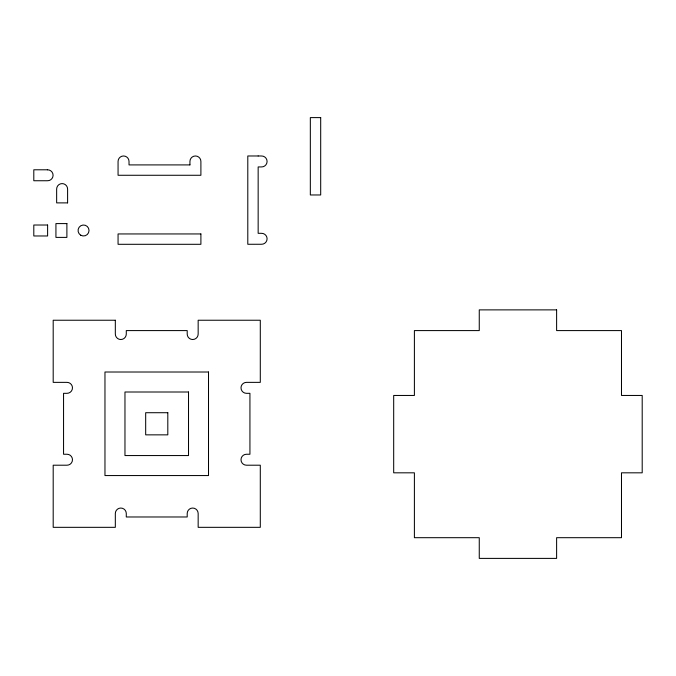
<?xml version="1.0" encoding="UTF-8"?>
<svg xmlns="http://www.w3.org/2000/svg" width="676" height="676" viewBox="0 0 676 676"><rect width="100%" height="100%" fill="white"/><g stroke="black" fill="none" stroke-linecap="round" stroke-linejoin="round"><path stroke-width="1.01" d="M320.694 117.607L310.335 117.607L310.335 194.967L320.694 194.967L320.694 117.607M258.156 155.979L247.796 155.979L247.796 244.273L261.358 244.264A5.484 5.484 0 0 0 267.088 238.789A5.484 5.484 0 0 0 261.358 233.313L258.156 233.313L258.156 166.938L261.358 166.938A5.484 5.484 0 0 0 267.088 161.463A5.484 5.484 0 0 0 261.358 155.987L258.156 155.979M189.939 164.91L129.023 164.91L129.023 161.463A5.476 5.476 0 0 0 123.539 155.979A5.476 5.476 0 0 0 118.063 161.463L118.063 175.27L200.899 175.27L200.899 161.463A5.476 5.476 0 0 0 195.423 155.979A5.476 5.476 0 0 0 189.939 161.463L189.939 164.91M47.362 169.794L33.8 169.786L33.8 180.745L47.362 180.745A5.484 5.484 0 0 0 53.083 175.27A5.484 5.484 0 0 0 47.362 169.794M67.6 202.885L56.649 202.885L56.649 189.077A5.476 5.476 0 0 1 62.124 183.593A5.476 5.476 0 0 1 67.6 189.077L67.6 202.885M66.89 223.587L55.931 223.587L55.931 237.394L66.89 237.394L66.89 223.587M47.607 225.015L33.8 225.015L33.8 235.975L47.607 235.975L47.607 225.015M200.899 233.947L118.063 233.947L118.063 244.298L200.899 244.298L200.899 233.947M556.618 309.878L479.259 309.878L479.259 330.589L414.396 330.589L414.396 395.46L393.685 395.46L393.685 472.82L414.396 472.82L414.396 537.69L479.259 537.69L479.259 558.393L556.618 558.393L556.618 537.69L621.489 537.69L621.489 472.82L642.2 472.82L642.2 395.46L621.489 395.46L621.489 330.589L556.618 330.589L556.618 309.878M115.326 320.238L53.193 320.238L53.193 382.363L67 382.363A5.476 5.476 0 0 1 72.476 387.847A5.476 5.476 0 0 1 67 393.322L63.552 393.322L63.552 454.247L67 454.247A5.476 5.476 0 0 1 72.476 459.722A5.476 5.476 0 0 1 67 465.206L53.193 465.206L53.193 527.331L115.326 527.331L115.326 513.523A5.476 5.476 0 0 1 120.801 508.048A5.476 5.476 0 0 1 126.285 513.523L126.285 516.979L187.201 516.979L187.201 513.523A5.476 5.476 0 0 1 192.685 508.048A5.476 5.476 0 0 1 198.161 513.523L198.161 527.331L260.294 527.331L260.294 465.206L246.486 465.206A5.476 5.476 0 0 1 241.002 459.722A5.476 5.476 0 0 1 246.486 454.247L249.934 454.247L249.934 393.322L246.486 393.322A5.476 5.476 0 0 1 241.002 387.847A5.476 5.476 0 0 1 246.486 382.363L260.294 382.363L260.294 320.238L198.161 320.238L198.161 334.045A5.476 5.476 0 0 1 192.685 339.521A5.476 5.476 0 0 1 187.201 334.045L187.201 330.589L126.285 330.589L126.285 334.045A5.476 5.476 0 0 1 120.801 339.521A5.476 5.476 0 0 1 115.326 334.045L115.326 320.238M208.512 372.011L104.966 372.011L104.966 475.558L208.512 475.558L208.512 372.011M188.519 392.004L124.967 392.004L124.967 455.556L188.519 455.556L188.519 392.004M167.809 412.715L145.678 412.715L145.678 434.854L167.809 434.854L167.809 412.715M80.807 235.24A5.476 5.476 0 0 0 89.029 230.491A5.476 5.476 0 0 0 80.807 225.75A5.476 5.476 0 0 0 80.807 235.24"/></g></svg>
